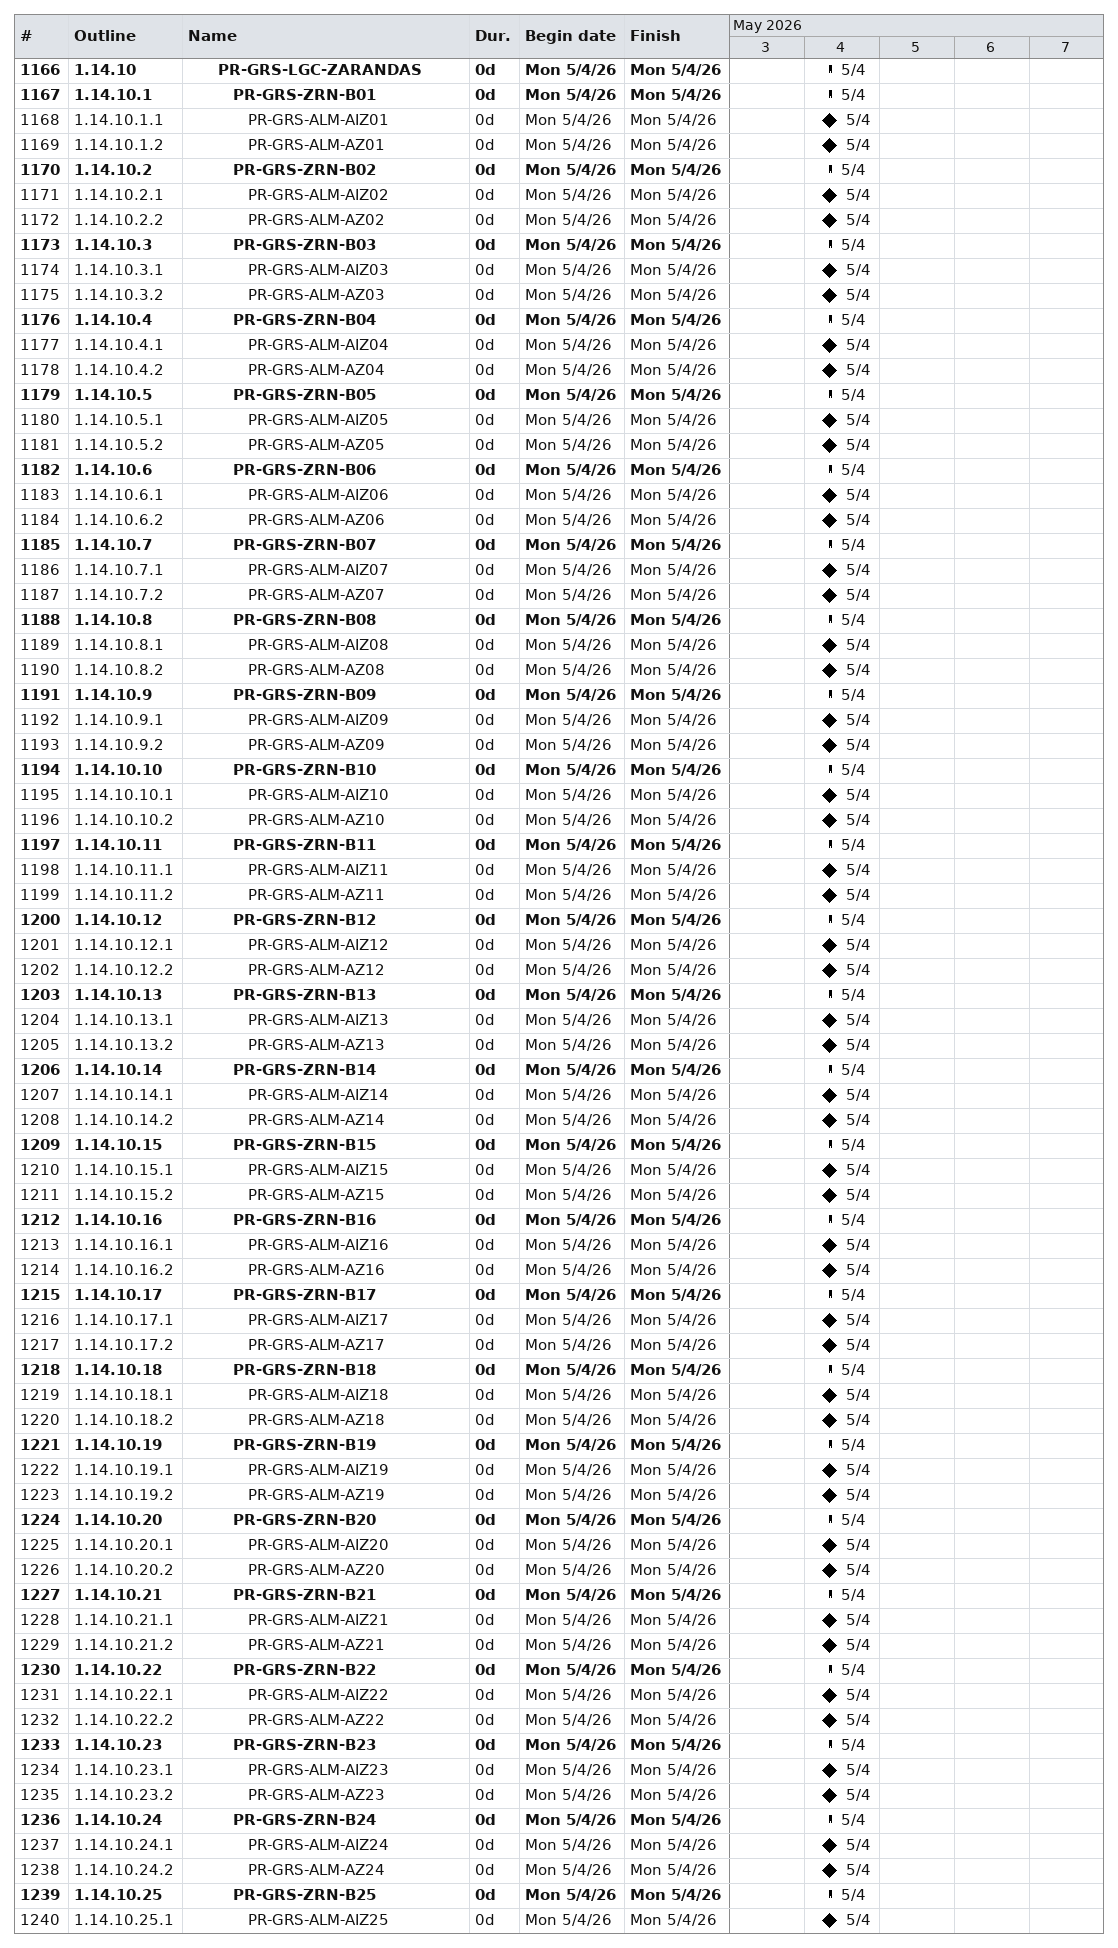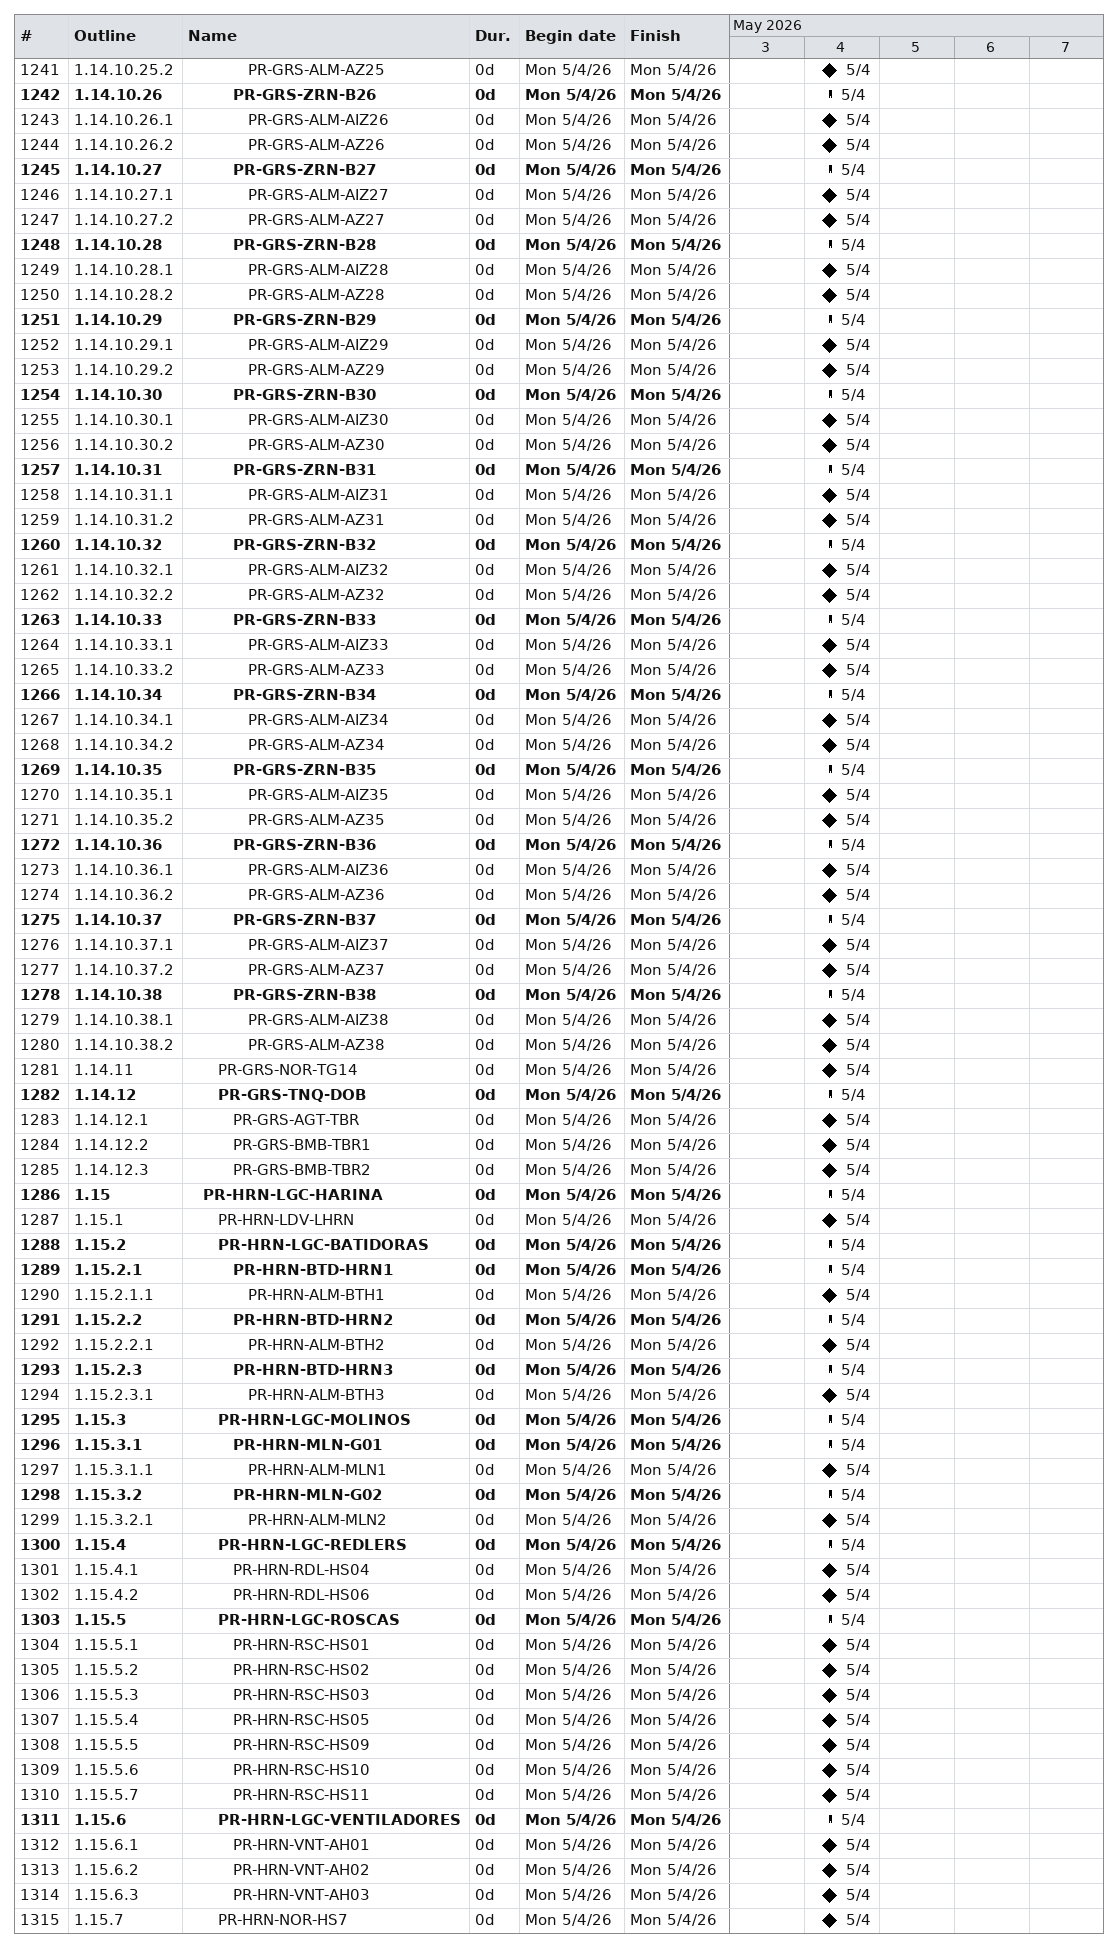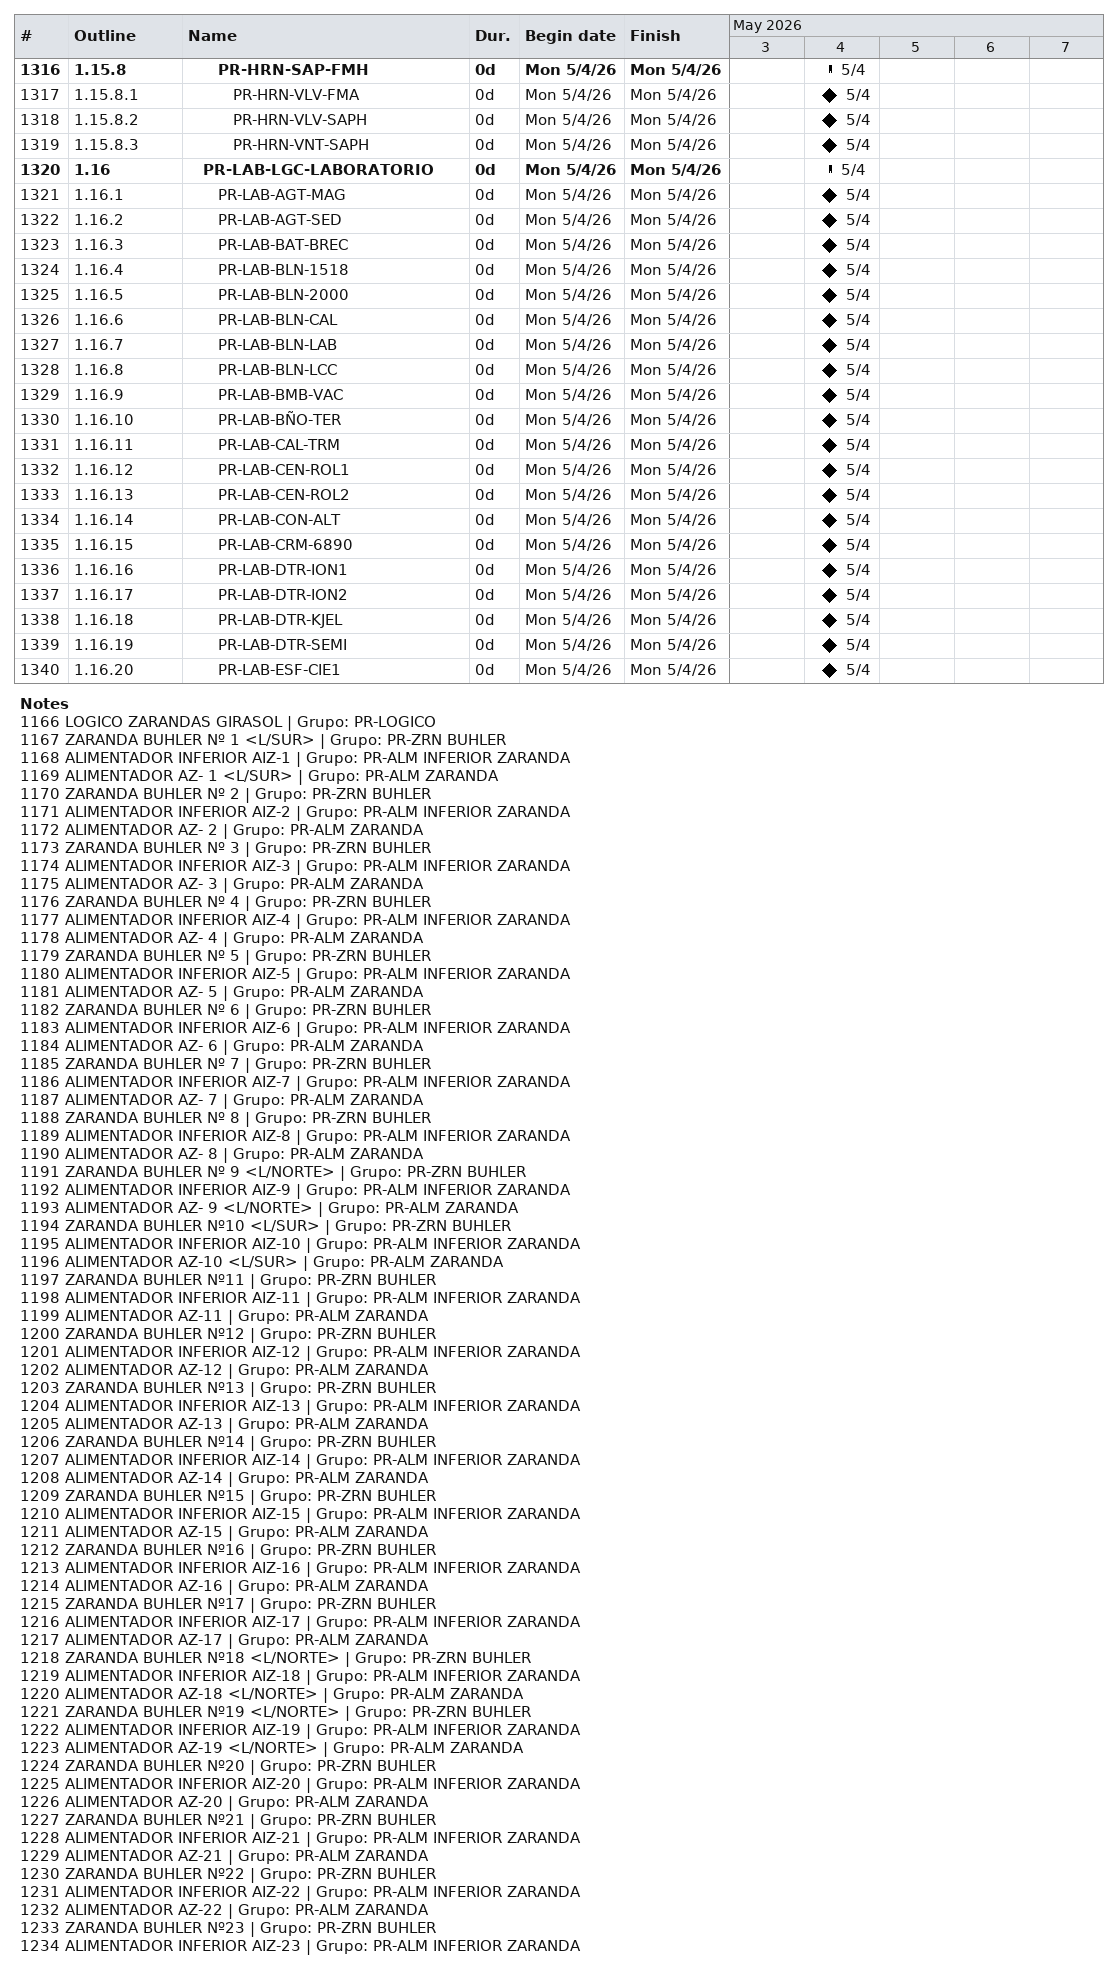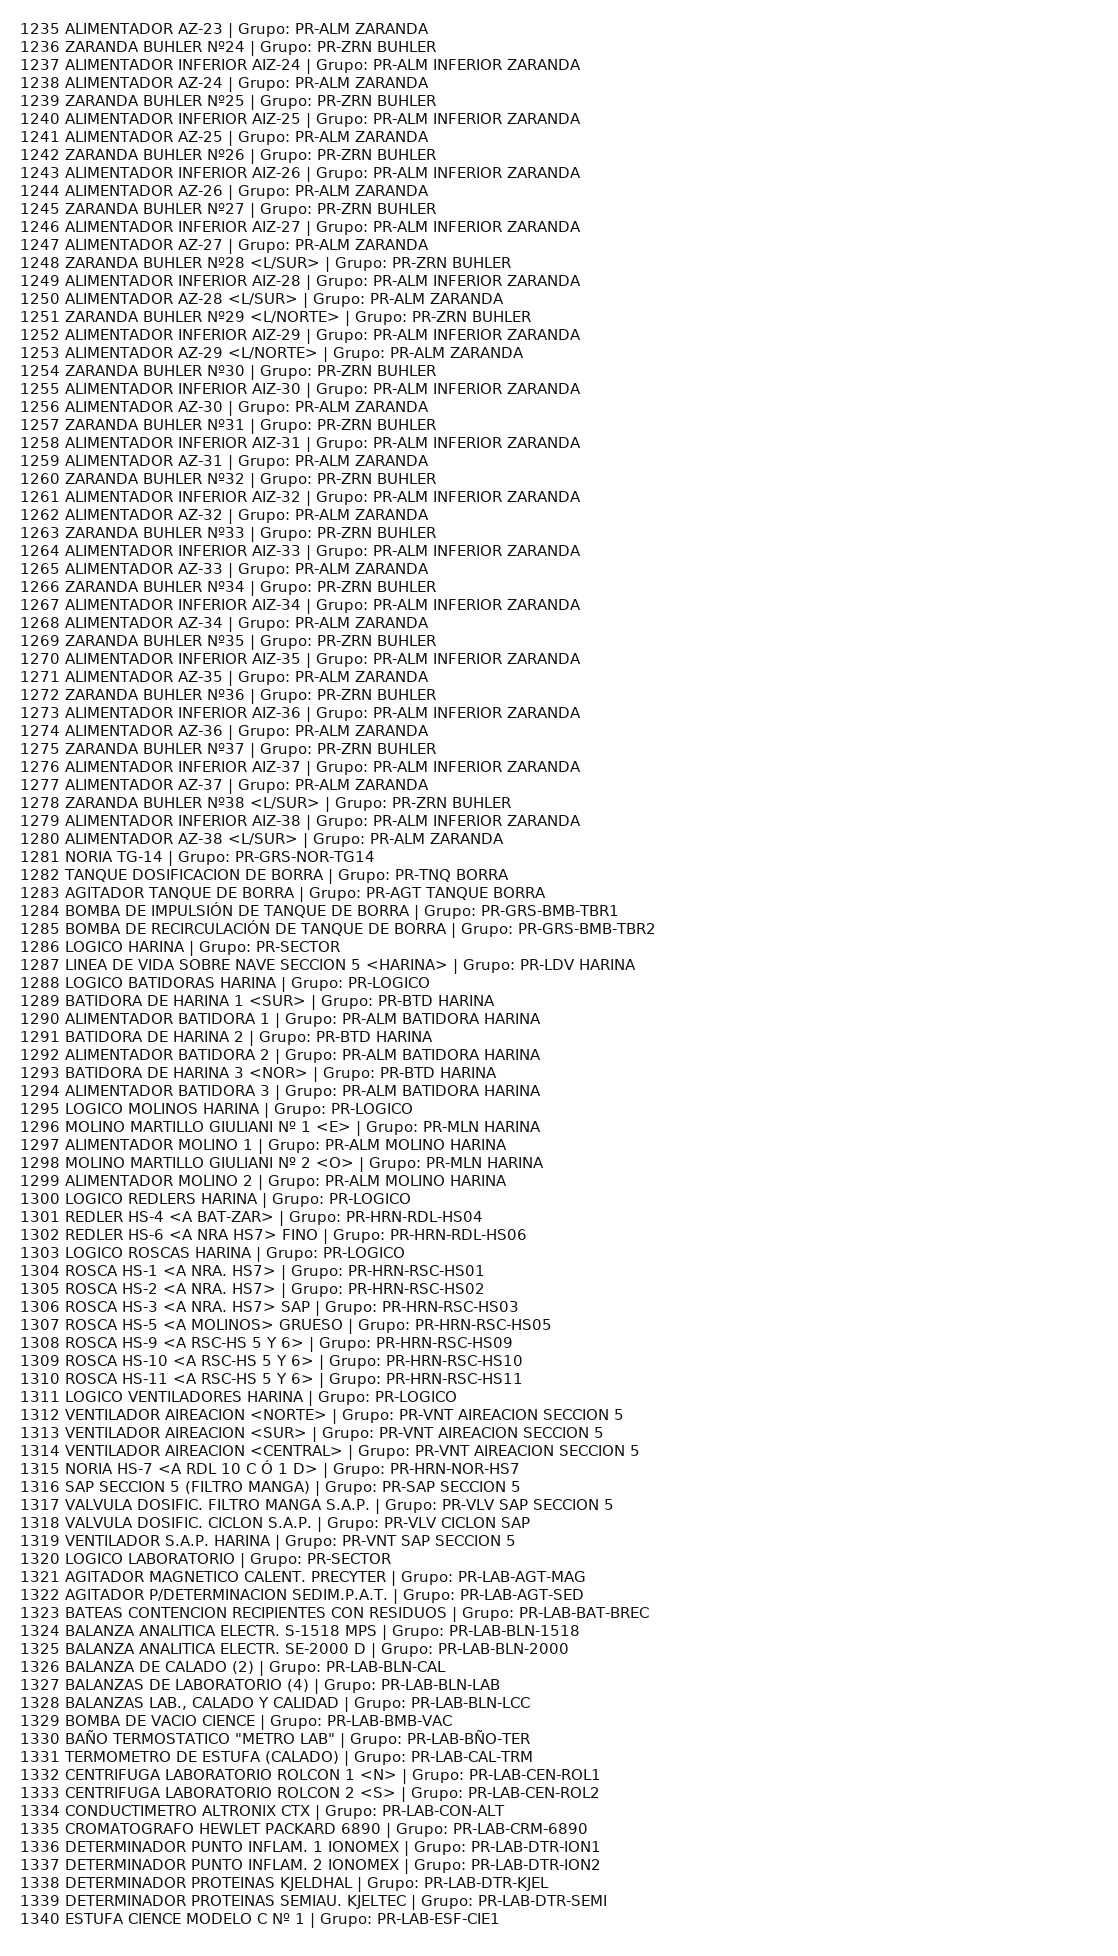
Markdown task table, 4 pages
| ID | WBS | Task | Duration | Start | Finish |
|---|---|---|---|---|---|
| 1166 | 1.14.10 | **PR-GRS-LGC-ZARANDAS** | 0d | 2026-05-04 | 2026-05-04 |
| 1167 | 1.14.10.1 | **PR-GRS-ZRN-B01** | 0d | 2026-05-04 | 2026-05-04 |
| 1168 | 1.14.10.1.1 | PR-GRS-ALM-AIZ01 | 0d | 2026-05-04 | 2026-05-04 |
| 1169 | 1.14.10.1.2 | PR-GRS-ALM-AZ01 | 0d | 2026-05-04 | 2026-05-04 |
| 1170 | 1.14.10.2 | **PR-GRS-ZRN-B02** | 0d | 2026-05-04 | 2026-05-04 |
| 1171 | 1.14.10.2.1 | PR-GRS-ALM-AIZ02 | 0d | 2026-05-04 | 2026-05-04 |
| 1172 | 1.14.10.2.2 | PR-GRS-ALM-AZ02 | 0d | 2026-05-04 | 2026-05-04 |
| 1173 | 1.14.10.3 | **PR-GRS-ZRN-B03** | 0d | 2026-05-04 | 2026-05-04 |
| 1174 | 1.14.10.3.1 | PR-GRS-ALM-AIZ03 | 0d | 2026-05-04 | 2026-05-04 |
| 1175 | 1.14.10.3.2 | PR-GRS-ALM-AZ03 | 0d | 2026-05-04 | 2026-05-04 |
| 1176 | 1.14.10.4 | **PR-GRS-ZRN-B04** | 0d | 2026-05-04 | 2026-05-04 |
| 1177 | 1.14.10.4.1 | PR-GRS-ALM-AIZ04 | 0d | 2026-05-04 | 2026-05-04 |
| 1178 | 1.14.10.4.2 | PR-GRS-ALM-AZ04 | 0d | 2026-05-04 | 2026-05-04 |
| 1179 | 1.14.10.5 | **PR-GRS-ZRN-B05** | 0d | 2026-05-04 | 2026-05-04 |
| 1180 | 1.14.10.5.1 | PR-GRS-ALM-AIZ05 | 0d | 2026-05-04 | 2026-05-04 |
| 1181 | 1.14.10.5.2 | PR-GRS-ALM-AZ05 | 0d | 2026-05-04 | 2026-05-04 |
| 1182 | 1.14.10.6 | **PR-GRS-ZRN-B06** | 0d | 2026-05-04 | 2026-05-04 |
| 1183 | 1.14.10.6.1 | PR-GRS-ALM-AIZ06 | 0d | 2026-05-04 | 2026-05-04 |
| 1184 | 1.14.10.6.2 | PR-GRS-ALM-AZ06 | 0d | 2026-05-04 | 2026-05-04 |
| 1185 | 1.14.10.7 | **PR-GRS-ZRN-B07** | 0d | 2026-05-04 | 2026-05-04 |
| 1186 | 1.14.10.7.1 | PR-GRS-ALM-AIZ07 | 0d | 2026-05-04 | 2026-05-04 |
| 1187 | 1.14.10.7.2 | PR-GRS-ALM-AZ07 | 0d | 2026-05-04 | 2026-05-04 |
| 1188 | 1.14.10.8 | **PR-GRS-ZRN-B08** | 0d | 2026-05-04 | 2026-05-04 |
| 1189 | 1.14.10.8.1 | PR-GRS-ALM-AIZ08 | 0d | 2026-05-04 | 2026-05-04 |
| 1190 | 1.14.10.8.2 | PR-GRS-ALM-AZ08 | 0d | 2026-05-04 | 2026-05-04 |
| 1191 | 1.14.10.9 | **PR-GRS-ZRN-B09** | 0d | 2026-05-04 | 2026-05-04 |
| 1192 | 1.14.10.9.1 | PR-GRS-ALM-AIZ09 | 0d | 2026-05-04 | 2026-05-04 |
| 1193 | 1.14.10.9.2 | PR-GRS-ALM-AZ09 | 0d | 2026-05-04 | 2026-05-04 |
| 1194 | 1.14.10.10 | **PR-GRS-ZRN-B10** | 0d | 2026-05-04 | 2026-05-04 |
| 1195 | 1.14.10.10.1 | PR-GRS-ALM-AIZ10 | 0d | 2026-05-04 | 2026-05-04 |
| 1196 | 1.14.10.10.2 | PR-GRS-ALM-AZ10 | 0d | 2026-05-04 | 2026-05-04 |
| 1197 | 1.14.10.11 | **PR-GRS-ZRN-B11** | 0d | 2026-05-04 | 2026-05-04 |
| 1198 | 1.14.10.11.1 | PR-GRS-ALM-AIZ11 | 0d | 2026-05-04 | 2026-05-04 |
| 1199 | 1.14.10.11.2 | PR-GRS-ALM-AZ11 | 0d | 2026-05-04 | 2026-05-04 |
| 1200 | 1.14.10.12 | **PR-GRS-ZRN-B12** | 0d | 2026-05-04 | 2026-05-04 |
| 1201 | 1.14.10.12.1 | PR-GRS-ALM-AIZ12 | 0d | 2026-05-04 | 2026-05-04 |
| 1202 | 1.14.10.12.2 | PR-GRS-ALM-AZ12 | 0d | 2026-05-04 | 2026-05-04 |
| 1203 | 1.14.10.13 | **PR-GRS-ZRN-B13** | 0d | 2026-05-04 | 2026-05-04 |
| 1204 | 1.14.10.13.1 | PR-GRS-ALM-AIZ13 | 0d | 2026-05-04 | 2026-05-04 |
| 1205 | 1.14.10.13.2 | PR-GRS-ALM-AZ13 | 0d | 2026-05-04 | 2026-05-04 |
| 1206 | 1.14.10.14 | **PR-GRS-ZRN-B14** | 0d | 2026-05-04 | 2026-05-04 |
| 1207 | 1.14.10.14.1 | PR-GRS-ALM-AIZ14 | 0d | 2026-05-04 | 2026-05-04 |
| 1208 | 1.14.10.14.2 | PR-GRS-ALM-AZ14 | 0d | 2026-05-04 | 2026-05-04 |
| 1209 | 1.14.10.15 | **PR-GRS-ZRN-B15** | 0d | 2026-05-04 | 2026-05-04 |
| 1210 | 1.14.10.15.1 | PR-GRS-ALM-AIZ15 | 0d | 2026-05-04 | 2026-05-04 |
| 1211 | 1.14.10.15.2 | PR-GRS-ALM-AZ15 | 0d | 2026-05-04 | 2026-05-04 |
| 1212 | 1.14.10.16 | **PR-GRS-ZRN-B16** | 0d | 2026-05-04 | 2026-05-04 |
| 1213 | 1.14.10.16.1 | PR-GRS-ALM-AIZ16 | 0d | 2026-05-04 | 2026-05-04 |
| 1214 | 1.14.10.16.2 | PR-GRS-ALM-AZ16 | 0d | 2026-05-04 | 2026-05-04 |
| 1215 | 1.14.10.17 | **PR-GRS-ZRN-B17** | 0d | 2026-05-04 | 2026-05-04 |
| 1216 | 1.14.10.17.1 | PR-GRS-ALM-AIZ17 | 0d | 2026-05-04 | 2026-05-04 |
| 1217 | 1.14.10.17.2 | PR-GRS-ALM-AZ17 | 0d | 2026-05-04 | 2026-05-04 |
| 1218 | 1.14.10.18 | **PR-GRS-ZRN-B18** | 0d | 2026-05-04 | 2026-05-04 |
| 1219 | 1.14.10.18.1 | PR-GRS-ALM-AIZ18 | 0d | 2026-05-04 | 2026-05-04 |
| 1220 | 1.14.10.18.2 | PR-GRS-ALM-AZ18 | 0d | 2026-05-04 | 2026-05-04 |
| 1221 | 1.14.10.19 | **PR-GRS-ZRN-B19** | 0d | 2026-05-04 | 2026-05-04 |
| 1222 | 1.14.10.19.1 | PR-GRS-ALM-AIZ19 | 0d | 2026-05-04 | 2026-05-04 |
| 1223 | 1.14.10.19.2 | PR-GRS-ALM-AZ19 | 0d | 2026-05-04 | 2026-05-04 |
| 1224 | 1.14.10.20 | **PR-GRS-ZRN-B20** | 0d | 2026-05-04 | 2026-05-04 |
| 1225 | 1.14.10.20.1 | PR-GRS-ALM-AIZ20 | 0d | 2026-05-04 | 2026-05-04 |
| 1226 | 1.14.10.20.2 | PR-GRS-ALM-AZ20 | 0d | 2026-05-04 | 2026-05-04 |
| 1227 | 1.14.10.21 | **PR-GRS-ZRN-B21** | 0d | 2026-05-04 | 2026-05-04 |
| 1228 | 1.14.10.21.1 | PR-GRS-ALM-AIZ21 | 0d | 2026-05-04 | 2026-05-04 |
| 1229 | 1.14.10.21.2 | PR-GRS-ALM-AZ21 | 0d | 2026-05-04 | 2026-05-04 |
| 1230 | 1.14.10.22 | **PR-GRS-ZRN-B22** | 0d | 2026-05-04 | 2026-05-04 |
| 1231 | 1.14.10.22.1 | PR-GRS-ALM-AIZ22 | 0d | 2026-05-04 | 2026-05-04 |
| 1232 | 1.14.10.22.2 | PR-GRS-ALM-AZ22 | 0d | 2026-05-04 | 2026-05-04 |
| 1233 | 1.14.10.23 | **PR-GRS-ZRN-B23** | 0d | 2026-05-04 | 2026-05-04 |
| 1234 | 1.14.10.23.1 | PR-GRS-ALM-AIZ23 | 0d | 2026-05-04 | 2026-05-04 |
| 1235 | 1.14.10.23.2 | PR-GRS-ALM-AZ23 | 0d | 2026-05-04 | 2026-05-04 |
| 1236 | 1.14.10.24 | **PR-GRS-ZRN-B24** | 0d | 2026-05-04 | 2026-05-04 |
| 1237 | 1.14.10.24.1 | PR-GRS-ALM-AIZ24 | 0d | 2026-05-04 | 2026-05-04 |
| 1238 | 1.14.10.24.2 | PR-GRS-ALM-AZ24 | 0d | 2026-05-04 | 2026-05-04 |
| 1239 | 1.14.10.25 | **PR-GRS-ZRN-B25** | 0d | 2026-05-04 | 2026-05-04 |
| 1240 | 1.14.10.25.1 | PR-GRS-ALM-AIZ25 | 0d | 2026-05-04 | 2026-05-04 |
| 1241 | 1.14.10.25.2 | PR-GRS-ALM-AZ25 | 0d | 2026-05-04 | 2026-05-04 |
| 1242 | 1.14.10.26 | **PR-GRS-ZRN-B26** | 0d | 2026-05-04 | 2026-05-04 |
| 1243 | 1.14.10.26.1 | PR-GRS-ALM-AIZ26 | 0d | 2026-05-04 | 2026-05-04 |
| 1244 | 1.14.10.26.2 | PR-GRS-ALM-AZ26 | 0d | 2026-05-04 | 2026-05-04 |
| 1245 | 1.14.10.27 | **PR-GRS-ZRN-B27** | 0d | 2026-05-04 | 2026-05-04 |
| 1246 | 1.14.10.27.1 | PR-GRS-ALM-AIZ27 | 0d | 2026-05-04 | 2026-05-04 |
| 1247 | 1.14.10.27.2 | PR-GRS-ALM-AZ27 | 0d | 2026-05-04 | 2026-05-04 |
| 1248 | 1.14.10.28 | **PR-GRS-ZRN-B28** | 0d | 2026-05-04 | 2026-05-04 |
| 1249 | 1.14.10.28.1 | PR-GRS-ALM-AIZ28 | 0d | 2026-05-04 | 2026-05-04 |
| 1250 | 1.14.10.28.2 | PR-GRS-ALM-AZ28 | 0d | 2026-05-04 | 2026-05-04 |
| 1251 | 1.14.10.29 | **PR-GRS-ZRN-B29** | 0d | 2026-05-04 | 2026-05-04 |
| 1252 | 1.14.10.29.1 | PR-GRS-ALM-AIZ29 | 0d | 2026-05-04 | 2026-05-04 |
| 1253 | 1.14.10.29.2 | PR-GRS-ALM-AZ29 | 0d | 2026-05-04 | 2026-05-04 |
| 1254 | 1.14.10.30 | **PR-GRS-ZRN-B30** | 0d | 2026-05-04 | 2026-05-04 |
| 1255 | 1.14.10.30.1 | PR-GRS-ALM-AIZ30 | 0d | 2026-05-04 | 2026-05-04 |
| 1256 | 1.14.10.30.2 | PR-GRS-ALM-AZ30 | 0d | 2026-05-04 | 2026-05-04 |
| 1257 | 1.14.10.31 | **PR-GRS-ZRN-B31** | 0d | 2026-05-04 | 2026-05-04 |
| 1258 | 1.14.10.31.1 | PR-GRS-ALM-AIZ31 | 0d | 2026-05-04 | 2026-05-04 |
| 1259 | 1.14.10.31.2 | PR-GRS-ALM-AZ31 | 0d | 2026-05-04 | 2026-05-04 |
| 1260 | 1.14.10.32 | **PR-GRS-ZRN-B32** | 0d | 2026-05-04 | 2026-05-04 |
| 1261 | 1.14.10.32.1 | PR-GRS-ALM-AIZ32 | 0d | 2026-05-04 | 2026-05-04 |
| 1262 | 1.14.10.32.2 | PR-GRS-ALM-AZ32 | 0d | 2026-05-04 | 2026-05-04 |
| 1263 | 1.14.10.33 | **PR-GRS-ZRN-B33** | 0d | 2026-05-04 | 2026-05-04 |
| 1264 | 1.14.10.33.1 | PR-GRS-ALM-AIZ33 | 0d | 2026-05-04 | 2026-05-04 |
| 1265 | 1.14.10.33.2 | PR-GRS-ALM-AZ33 | 0d | 2026-05-04 | 2026-05-04 |
| 1266 | 1.14.10.34 | **PR-GRS-ZRN-B34** | 0d | 2026-05-04 | 2026-05-04 |
| 1267 | 1.14.10.34.1 | PR-GRS-ALM-AIZ34 | 0d | 2026-05-04 | 2026-05-04 |
| 1268 | 1.14.10.34.2 | PR-GRS-ALM-AZ34 | 0d | 2026-05-04 | 2026-05-04 |
| 1269 | 1.14.10.35 | **PR-GRS-ZRN-B35** | 0d | 2026-05-04 | 2026-05-04 |
| 1270 | 1.14.10.35.1 | PR-GRS-ALM-AIZ35 | 0d | 2026-05-04 | 2026-05-04 |
| 1271 | 1.14.10.35.2 | PR-GRS-ALM-AZ35 | 0d | 2026-05-04 | 2026-05-04 |
| 1272 | 1.14.10.36 | **PR-GRS-ZRN-B36** | 0d | 2026-05-04 | 2026-05-04 |
| 1273 | 1.14.10.36.1 | PR-GRS-ALM-AIZ36 | 0d | 2026-05-04 | 2026-05-04 |
| 1274 | 1.14.10.36.2 | PR-GRS-ALM-AZ36 | 0d | 2026-05-04 | 2026-05-04 |
| 1275 | 1.14.10.37 | **PR-GRS-ZRN-B37** | 0d | 2026-05-04 | 2026-05-04 |
| 1276 | 1.14.10.37.1 | PR-GRS-ALM-AIZ37 | 0d | 2026-05-04 | 2026-05-04 |
| 1277 | 1.14.10.37.2 | PR-GRS-ALM-AZ37 | 0d | 2026-05-04 | 2026-05-04 |
| 1278 | 1.14.10.38 | **PR-GRS-ZRN-B38** | 0d | 2026-05-04 | 2026-05-04 |
| 1279 | 1.14.10.38.1 | PR-GRS-ALM-AIZ38 | 0d | 2026-05-04 | 2026-05-04 |
| 1280 | 1.14.10.38.2 | PR-GRS-ALM-AZ38 | 0d | 2026-05-04 | 2026-05-04 |
| 1281 | 1.14.11 | PR-GRS-NOR-TG14 | 0d | 2026-05-04 | 2026-05-04 |
| 1282 | 1.14.12 | **PR-GRS-TNQ-DOB** | 0d | 2026-05-04 | 2026-05-04 |
| 1283 | 1.14.12.1 | PR-GRS-AGT-TBR | 0d | 2026-05-04 | 2026-05-04 |
| 1284 | 1.14.12.2 | PR-GRS-BMB-TBR1 | 0d | 2026-05-04 | 2026-05-04 |
| 1285 | 1.14.12.3 | PR-GRS-BMB-TBR2 | 0d | 2026-05-04 | 2026-05-04 |
| 1286 | 1.15 | **PR-HRN-LGC-HARINA** | 0d | 2026-05-04 | 2026-05-04 |
| 1287 | 1.15.1 | PR-HRN-LDV-LHRN | 0d | 2026-05-04 | 2026-05-04 |
| 1288 | 1.15.2 | **PR-HRN-LGC-BATIDORAS** | 0d | 2026-05-04 | 2026-05-04 |
| 1289 | 1.15.2.1 | **PR-HRN-BTD-HRN1** | 0d | 2026-05-04 | 2026-05-04 |
| 1290 | 1.15.2.1.1 | PR-HRN-ALM-BTH1 | 0d | 2026-05-04 | 2026-05-04 |
| 1291 | 1.15.2.2 | **PR-HRN-BTD-HRN2** | 0d | 2026-05-04 | 2026-05-04 |
| 1292 | 1.15.2.2.1 | PR-HRN-ALM-BTH2 | 0d | 2026-05-04 | 2026-05-04 |
| 1293 | 1.15.2.3 | **PR-HRN-BTD-HRN3** | 0d | 2026-05-04 | 2026-05-04 |
| 1294 | 1.15.2.3.1 | PR-HRN-ALM-BTH3 | 0d | 2026-05-04 | 2026-05-04 |
| 1295 | 1.15.3 | **PR-HRN-LGC-MOLINOS** | 0d | 2026-05-04 | 2026-05-04 |
| 1296 | 1.15.3.1 | **PR-HRN-MLN-G01** | 0d | 2026-05-04 | 2026-05-04 |
| 1297 | 1.15.3.1.1 | PR-HRN-ALM-MLN1 | 0d | 2026-05-04 | 2026-05-04 |
| 1298 | 1.15.3.2 | **PR-HRN-MLN-G02** | 0d | 2026-05-04 | 2026-05-04 |
| 1299 | 1.15.3.2.1 | PR-HRN-ALM-MLN2 | 0d | 2026-05-04 | 2026-05-04 |
| 1300 | 1.15.4 | **PR-HRN-LGC-REDLERS** | 0d | 2026-05-04 | 2026-05-04 |
| 1301 | 1.15.4.1 | PR-HRN-RDL-HS04 | 0d | 2026-05-04 | 2026-05-04 |
| 1302 | 1.15.4.2 | PR-HRN-RDL-HS06 | 0d | 2026-05-04 | 2026-05-04 |
| 1303 | 1.15.5 | **PR-HRN-LGC-ROSCAS** | 0d | 2026-05-04 | 2026-05-04 |
| 1304 | 1.15.5.1 | PR-HRN-RSC-HS01 | 0d | 2026-05-04 | 2026-05-04 |
| 1305 | 1.15.5.2 | PR-HRN-RSC-HS02 | 0d | 2026-05-04 | 2026-05-04 |
| 1306 | 1.15.5.3 | PR-HRN-RSC-HS03 | 0d | 2026-05-04 | 2026-05-04 |
| 1307 | 1.15.5.4 | PR-HRN-RSC-HS05 | 0d | 2026-05-04 | 2026-05-04 |
| 1308 | 1.15.5.5 | PR-HRN-RSC-HS09 | 0d | 2026-05-04 | 2026-05-04 |
| 1309 | 1.15.5.6 | PR-HRN-RSC-HS10 | 0d | 2026-05-04 | 2026-05-04 |
| 1310 | 1.15.5.7 | PR-HRN-RSC-HS11 | 0d | 2026-05-04 | 2026-05-04 |
| 1311 | 1.15.6 | **PR-HRN-LGC-VENTILADORES** | 0d | 2026-05-04 | 2026-05-04 |
| 1312 | 1.15.6.1 | PR-HRN-VNT-AH01 | 0d | 2026-05-04 | 2026-05-04 |
| 1313 | 1.15.6.2 | PR-HRN-VNT-AH02 | 0d | 2026-05-04 | 2026-05-04 |
| 1314 | 1.15.6.3 | PR-HRN-VNT-AH03 | 0d | 2026-05-04 | 2026-05-04 |
| 1315 | 1.15.7 | PR-HRN-NOR-HS7 | 0d | 2026-05-04 | 2026-05-04 |
| 1316 | 1.15.8 | **PR-HRN-SAP-FMH** | 0d | 2026-05-04 | 2026-05-04 |
| 1317 | 1.15.8.1 | PR-HRN-VLV-FMA | 0d | 2026-05-04 | 2026-05-04 |
| 1318 | 1.15.8.2 | PR-HRN-VLV-SAPH | 0d | 2026-05-04 | 2026-05-04 |
| 1319 | 1.15.8.3 | PR-HRN-VNT-SAPH | 0d | 2026-05-04 | 2026-05-04 |
| 1320 | 1.16 | **PR-LAB-LGC-LABORATORIO** | 0d | 2026-05-04 | 2026-05-04 |
| 1321 | 1.16.1 | PR-LAB-AGT-MAG | 0d | 2026-05-04 | 2026-05-04 |
| 1322 | 1.16.2 | PR-LAB-AGT-SED | 0d | 2026-05-04 | 2026-05-04 |
| 1323 | 1.16.3 | PR-LAB-BAT-BREC | 0d | 2026-05-04 | 2026-05-04 |
| 1324 | 1.16.4 | PR-LAB-BLN-1518 | 0d | 2026-05-04 | 2026-05-04 |
| 1325 | 1.16.5 | PR-LAB-BLN-2000 | 0d | 2026-05-04 | 2026-05-04 |
| 1326 | 1.16.6 | PR-LAB-BLN-CAL | 0d | 2026-05-04 | 2026-05-04 |
| 1327 | 1.16.7 | PR-LAB-BLN-LAB | 0d | 2026-05-04 | 2026-05-04 |
| 1328 | 1.16.8 | PR-LAB-BLN-LCC | 0d | 2026-05-04 | 2026-05-04 |
| 1329 | 1.16.9 | PR-LAB-BMB-VAC | 0d | 2026-05-04 | 2026-05-04 |
| 1330 | 1.16.10 | PR-LAB-BÑO-TER | 0d | 2026-05-04 | 2026-05-04 |
| 1331 | 1.16.11 | PR-LAB-CAL-TRM | 0d | 2026-05-04 | 2026-05-04 |
| 1332 | 1.16.12 | PR-LAB-CEN-ROL1 | 0d | 2026-05-04 | 2026-05-04 |
| 1333 | 1.16.13 | PR-LAB-CEN-ROL2 | 0d | 2026-05-04 | 2026-05-04 |
| 1334 | 1.16.14 | PR-LAB-CON-ALT | 0d | 2026-05-04 | 2026-05-04 |
| 1335 | 1.16.15 | PR-LAB-CRM-6890 | 0d | 2026-05-04 | 2026-05-04 |
| 1336 | 1.16.16 | PR-LAB-DTR-ION1 | 0d | 2026-05-04 | 2026-05-04 |
| 1337 | 1.16.17 | PR-LAB-DTR-ION2 | 0d | 2026-05-04 | 2026-05-04 |
| 1338 | 1.16.18 | PR-LAB-DTR-KJEL | 0d | 2026-05-04 | 2026-05-04 |
| 1339 | 1.16.19 | PR-LAB-DTR-SEMI | 0d | 2026-05-04 | 2026-05-04 |
| 1340 | 1.16.20 | PR-LAB-ESF-CIE1 | 0d | 2026-05-04 | 2026-05-04 |

Notes
- 1166: LOGICO ZARANDAS GIRASOL | Grupo: PR-LOGICO
- 1167: ZARANDA BUHLER Nº 1 <L/SUR> | Grupo: PR-ZRN BUHLER
- 1168: ALIMENTADOR INFERIOR AIZ-1 | Grupo: PR-ALM INFERIOR ZARANDA
- 1169: ALIMENTADOR AZ- 1 <L/SUR> | Grupo: PR-ALM ZARANDA
- 1170: ZARANDA BUHLER Nº 2 | Grupo: PR-ZRN BUHLER
- 1171: ALIMENTADOR INFERIOR AIZ-2 | Grupo: PR-ALM INFERIOR ZARANDA
- 1172: ALIMENTADOR AZ- 2 | Grupo: PR-ALM ZARANDA
- 1173: ZARANDA BUHLER Nº 3 | Grupo: PR-ZRN BUHLER
- 1174: ALIMENTADOR INFERIOR AIZ-3 | Grupo: PR-ALM INFERIOR ZARANDA
- 1175: ALIMENTADOR AZ- 3 | Grupo: PR-ALM ZARANDA
- 1176: ZARANDA BUHLER Nº 4 | Grupo: PR-ZRN BUHLER
- 1177: ALIMENTADOR INFERIOR AIZ-4 | Grupo: PR-ALM INFERIOR ZARANDA
- 1178: ALIMENTADOR AZ- 4 | Grupo: PR-ALM ZARANDA
- 1179: ZARANDA BUHLER Nº 5 | Grupo: PR-ZRN BUHLER
- 1180: ALIMENTADOR INFERIOR AIZ-5 | Grupo: PR-ALM INFERIOR ZARANDA
- 1181: ALIMENTADOR AZ- 5 | Grupo: PR-ALM ZARANDA
- 1182: ZARANDA BUHLER Nº 6 | Grupo: PR-ZRN BUHLER
- 1183: ALIMENTADOR INFERIOR AIZ-6 | Grupo: PR-ALM INFERIOR ZARANDA
- 1184: ALIMENTADOR AZ- 6 | Grupo: PR-ALM ZARANDA
- 1185: ZARANDA BUHLER Nº 7 | Grupo: PR-ZRN BUHLER
- 1186: ALIMENTADOR INFERIOR AIZ-7 | Grupo: PR-ALM INFERIOR ZARANDA
- 1187: ALIMENTADOR AZ- 7 | Grupo: PR-ALM ZARANDA
- 1188: ZARANDA BUHLER Nº 8 | Grupo: PR-ZRN BUHLER
- 1189: ALIMENTADOR INFERIOR AIZ-8 | Grupo: PR-ALM INFERIOR ZARANDA
- 1190: ALIMENTADOR AZ- 8 | Grupo: PR-ALM ZARANDA
- 1191: ZARANDA BUHLER Nº 9 <L/NORTE> | Grupo: PR-ZRN BUHLER
- 1192: ALIMENTADOR INFERIOR AIZ-9 | Grupo: PR-ALM INFERIOR ZARANDA
- 1193: ALIMENTADOR AZ- 9 <L/NORTE> | Grupo: PR-ALM ZARANDA
- 1194: ZARANDA BUHLER Nº10 <L/SUR> | Grupo: PR-ZRN BUHLER
- 1195: ALIMENTADOR INFERIOR AIZ-10 | Grupo: PR-ALM INFERIOR ZARANDA
- 1196: ALIMENTADOR AZ-10 <L/SUR> | Grupo: PR-ALM ZARANDA
- 1197: ZARANDA BUHLER Nº11 | Grupo: PR-ZRN BUHLER
- 1198: ALIMENTADOR INFERIOR AIZ-11 | Grupo: PR-ALM INFERIOR ZARANDA
- 1199: ALIMENTADOR AZ-11 | Grupo: PR-ALM ZARANDA
- 1200: ZARANDA BUHLER Nº12 | Grupo: PR-ZRN BUHLER
- 1201: ALIMENTADOR INFERIOR AIZ-12 | Grupo: PR-ALM INFERIOR ZARANDA
- 1202: ALIMENTADOR AZ-12 | Grupo: PR-ALM ZARANDA
- 1203: ZARANDA BUHLER Nº13 | Grupo: PR-ZRN BUHLER
- 1204: ALIMENTADOR INFERIOR AIZ-13 | Grupo: PR-ALM INFERIOR ZARANDA
- 1205: ALIMENTADOR AZ-13 | Grupo: PR-ALM ZARANDA
- 1206: ZARANDA BUHLER Nº14 | Grupo: PR-ZRN BUHLER
- 1207: ALIMENTADOR INFERIOR AIZ-14 | Grupo: PR-ALM INFERIOR ZARANDA
- 1208: ALIMENTADOR AZ-14 | Grupo: PR-ALM ZARANDA
- 1209: ZARANDA BUHLER Nº15 | Grupo: PR-ZRN BUHLER
- 1210: ALIMENTADOR INFERIOR AIZ-15 | Grupo: PR-ALM INFERIOR ZARANDA
- 1211: ALIMENTADOR AZ-15 | Grupo: PR-ALM ZARANDA
- 1212: ZARANDA BUHLER Nº16 | Grupo: PR-ZRN BUHLER
- 1213: ALIMENTADOR INFERIOR AIZ-16 | Grupo: PR-ALM INFERIOR ZARANDA
- 1214: ALIMENTADOR AZ-16 | Grupo: PR-ALM ZARANDA
- 1215: ZARANDA BUHLER Nº17 | Grupo: PR-ZRN BUHLER
- 1216: ALIMENTADOR INFERIOR AIZ-17 | Grupo: PR-ALM INFERIOR ZARANDA
- 1217: ALIMENTADOR AZ-17 | Grupo: PR-ALM ZARANDA
- 1218: ZARANDA BUHLER Nº18 <L/NORTE> | Grupo: PR-ZRN BUHLER
- 1219: ALIMENTADOR INFERIOR AIZ-18 | Grupo: PR-ALM INFERIOR ZARANDA
- 1220: ALIMENTADOR AZ-18 <L/NORTE> | Grupo: PR-ALM ZARANDA
- 1221: ZARANDA BUHLER Nº19 <L/NORTE> | Grupo: PR-ZRN BUHLER
- 1222: ALIMENTADOR INFERIOR AIZ-19 | Grupo: PR-ALM INFERIOR ZARANDA
- 1223: ALIMENTADOR AZ-19 <L/NORTE> | Grupo: PR-ALM ZARANDA
- 1224: ZARANDA BUHLER Nº20 | Grupo: PR-ZRN BUHLER
- 1225: ALIMENTADOR INFERIOR AIZ-20 | Grupo: PR-ALM INFERIOR ZARANDA
- 1226: ALIMENTADOR AZ-20 | Grupo: PR-ALM ZARANDA
- 1227: ZARANDA BUHLER Nº21 | Grupo: PR-ZRN BUHLER
- 1228: ALIMENTADOR INFERIOR AIZ-21 | Grupo: PR-ALM INFERIOR ZARANDA
- 1229: ALIMENTADOR AZ-21 | Grupo: PR-ALM ZARANDA
- 1230: ZARANDA BUHLER Nº22 | Grupo: PR-ZRN BUHLER
- 1231: ALIMENTADOR INFERIOR AIZ-22 | Grupo: PR-ALM INFERIOR ZARANDA
- 1232: ALIMENTADOR AZ-22 | Grupo: PR-ALM ZARANDA
- 1233: ZARANDA BUHLER Nº23 | Grupo: PR-ZRN BUHLER
- 1234: ALIMENTADOR INFERIOR AIZ-23 | Grupo: PR-ALM INFERIOR ZARANDA
- 1235: ALIMENTADOR AZ-23 | Grupo: PR-ALM ZARANDA
- 1236: ZARANDA BUHLER Nº24 | Grupo: PR-ZRN BUHLER
- 1237: ALIMENTADOR INFERIOR AIZ-24 | Grupo: PR-ALM INFERIOR ZARANDA
- 1238: ALIMENTADOR AZ-24 | Grupo: PR-ALM ZARANDA
- 1239: ZARANDA BUHLER Nº25 | Grupo: PR-ZRN BUHLER
- 1240: ALIMENTADOR INFERIOR AIZ-25 | Grupo: PR-ALM INFERIOR ZARANDA
- 1241: ALIMENTADOR AZ-25 | Grupo: PR-ALM ZARANDA
- 1242: ZARANDA BUHLER Nº26 | Grupo: PR-ZRN BUHLER
- 1243: ALIMENTADOR INFERIOR AIZ-26 | Grupo: PR-ALM INFERIOR ZARANDA
- 1244: ALIMENTADOR AZ-26 | Grupo: PR-ALM ZARANDA
- 1245: ZARANDA BUHLER Nº27 | Grupo: PR-ZRN BUHLER
- 1246: ALIMENTADOR INFERIOR AIZ-27 | Grupo: PR-ALM INFERIOR ZARANDA
- 1247: ALIMENTADOR AZ-27 | Grupo: PR-ALM ZARANDA
- 1248: ZARANDA BUHLER Nº28 <L/SUR> | Grupo: PR-ZRN BUHLER
- 1249: ALIMENTADOR INFERIOR AIZ-28 | Grupo: PR-ALM INFERIOR ZARANDA
- 1250: ALIMENTADOR AZ-28 <L/SUR> | Grupo: PR-ALM ZARANDA
- 1251: ZARANDA BUHLER Nº29 <L/NORTE> | Grupo: PR-ZRN BUHLER
- 1252: ALIMENTADOR INFERIOR AIZ-29 | Grupo: PR-ALM INFERIOR ZARANDA
- 1253: ALIMENTADOR AZ-29 <L/NORTE> | Grupo: PR-ALM ZARANDA
- 1254: ZARANDA BUHLER Nº30 | Grupo: PR-ZRN BUHLER
- 1255: ALIMENTADOR INFERIOR AIZ-30 | Grupo: PR-ALM INFERIOR ZARANDA
- 1256: ALIMENTADOR AZ-30 | Grupo: PR-ALM ZARANDA
- 1257: ZARANDA BUHLER Nº31 | Grupo: PR-ZRN BUHLER
- 1258: ALIMENTADOR INFERIOR AIZ-31 | Grupo: PR-ALM INFERIOR ZARANDA
- 1259: ALIMENTADOR AZ-31 | Grupo: PR-ALM ZARANDA
- 1260: ZARANDA BUHLER Nº32 | Grupo: PR-ZRN BUHLER
- 1261: ALIMENTADOR INFERIOR AIZ-32 | Grupo: PR-ALM INFERIOR ZARANDA
- 1262: ALIMENTADOR AZ-32 | Grupo: PR-ALM ZARANDA
- 1263: ZARANDA BUHLER Nº33 | Grupo: PR-ZRN BUHLER
- 1264: ALIMENTADOR INFERIOR AIZ-33 | Grupo: PR-ALM INFERIOR ZARANDA
- 1265: ALIMENTADOR AZ-33 | Grupo: PR-ALM ZARANDA
- 1266: ZARANDA BUHLER Nº34 | Grupo: PR-ZRN BUHLER
- 1267: ALIMENTADOR INFERIOR AIZ-34 | Grupo: PR-ALM INFERIOR ZARANDA
- 1268: ALIMENTADOR AZ-34 | Grupo: PR-ALM ZARANDA
- 1269: ZARANDA BUHLER Nº35 | Grupo: PR-ZRN BUHLER
- 1270: ALIMENTADOR INFERIOR AIZ-35 | Grupo: PR-ALM INFERIOR ZARANDA
- 1271: ALIMENTADOR AZ-35 | Grupo: PR-ALM ZARANDA
- 1272: ZARANDA BUHLER Nº36 | Grupo: PR-ZRN BUHLER
- 1273: ALIMENTADOR INFERIOR AIZ-36 | Grupo: PR-ALM INFERIOR ZARANDA
- 1274: ALIMENTADOR AZ-36 | Grupo: PR-ALM ZARANDA
- 1275: ZARANDA BUHLER Nº37 | Grupo: PR-ZRN BUHLER
- 1276: ALIMENTADOR INFERIOR AIZ-37 | Grupo: PR-ALM INFERIOR ZARANDA
- 1277: ALIMENTADOR AZ-37 | Grupo: PR-ALM ZARANDA
- 1278: ZARANDA BUHLER Nº38 <L/SUR> | Grupo: PR-ZRN BUHLER
- 1279: ALIMENTADOR INFERIOR AIZ-38 | Grupo: PR-ALM INFERIOR ZARANDA
- 1280: ALIMENTADOR AZ-38 <L/SUR> | Grupo: PR-ALM ZARANDA
- 1281: NORIA TG-14 | Grupo: PR-GRS-NOR-TG14
- 1282: TANQUE DOSIFICACION DE BORRA | Grupo: PR-TNQ BORRA
- 1283: AGITADOR TANQUE DE BORRA | Grupo: PR-AGT TANQUE BORRA
- 1284: BOMBA DE IMPULSIÓN DE TANQUE DE BORRA | Grupo: PR-GRS-BMB-TBR1
- 1285: BOMBA DE RECIRCULACIÓN DE TANQUE DE BORRA | Grupo: PR-GRS-BMB-TBR2
- 1286: LOGICO HARINA | Grupo: PR-SECTOR
- 1287: LINEA DE VIDA SOBRE NAVE SECCION 5 <HARINA> | Grupo: PR-LDV HARINA
- 1288: LOGICO BATIDORAS HARINA | Grupo: PR-LOGICO
- 1289: BATIDORA DE HARINA 1 <SUR> | Grupo: PR-BTD HARINA
- 1290: ALIMENTADOR BATIDORA 1 | Grupo: PR-ALM BATIDORA HARINA
- 1291: BATIDORA DE HARINA 2 | Grupo: PR-BTD HARINA
- 1292: ALIMENTADOR BATIDORA 2 | Grupo: PR-ALM BATIDORA HARINA
- 1293: BATIDORA DE HARINA 3 <NOR> | Grupo: PR-BTD HARINA
- 1294: ALIMENTADOR BATIDORA 3 | Grupo: PR-ALM BATIDORA HARINA
- 1295: LOGICO MOLINOS HARINA | Grupo: PR-LOGICO
- 1296: MOLINO MARTILLO GIULIANI Nº 1 <E> | Grupo: PR-MLN HARINA
- 1297: ALIMENTADOR MOLINO 1 | Grupo: PR-ALM MOLINO HARINA
- 1298: MOLINO MARTILLO GIULIANI Nº 2 <O> | Grupo: PR-MLN HARINA
- 1299: ALIMENTADOR MOLINO 2 | Grupo: PR-ALM MOLINO HARINA
- 1300: LOGICO REDLERS HARINA | Grupo: PR-LOGICO
- 1301: REDLER HS-4 <A BAT-ZAR> | Grupo: PR-HRN-RDL-HS04
- 1302: REDLER HS-6 <A NRA HS7> FINO | Grupo: PR-HRN-RDL-HS06
- 1303: LOGICO ROSCAS HARINA | Grupo: PR-LOGICO
- 1304: ROSCA HS-1 <A NRA. HS7> | Grupo: PR-HRN-RSC-HS01
- 1305: ROSCA HS-2 <A NRA. HS7> | Grupo: PR-HRN-RSC-HS02
- 1306: ROSCA HS-3 <A NRA. HS7> SAP | Grupo: PR-HRN-RSC-HS03
- 1307: ROSCA HS-5 <A MOLINOS> GRUESO | Grupo: PR-HRN-RSC-HS05
- 1308: ROSCA HS-9 <A RSC-HS 5 Y 6> | Grupo: PR-HRN-RSC-HS09
- 1309: ROSCA HS-10 <A RSC-HS 5 Y 6> | Grupo: PR-HRN-RSC-HS10
- 1310: ROSCA HS-11 <A RSC-HS 5 Y 6> | Grupo: PR-HRN-RSC-HS11
- 1311: LOGICO VENTILADORES HARINA | Grupo: PR-LOGICO
- 1312: VENTILADOR AIREACION <NORTE> | Grupo: PR-VNT AIREACION SECCION 5
- 1313: VENTILADOR AIREACION <SUR> | Grupo: PR-VNT AIREACION SECCION 5
- 1314: VENTILADOR AIREACION <CENTRAL> | Grupo: PR-VNT AIREACION SECCION 5
- 1315: NORIA HS-7 <A RDL 10 C Ó 1 D> | Grupo: PR-HRN-NOR-HS7
- 1316: SAP SECCION 5 (FILTRO MANGA) | Grupo: PR-SAP SECCION 5
- 1317: VALVULA DOSIFIC. FILTRO MANGA S.A.P. | Grupo: PR-VLV SAP SECCION 5
- 1318: VALVULA DOSIFIC. CICLON S.A.P. | Grupo: PR-VLV CICLON SAP
- 1319: VENTILADOR S.A.P. HARINA | Grupo: PR-VNT SAP SECCION 5
- 1320: LOGICO LABORATORIO | Grupo: PR-SECTOR
- 1321: AGITADOR MAGNETICO CALENT. PRECYTER | Grupo: PR-LAB-AGT-MAG
- 1322: AGITADOR P/DETERMINACION SEDIM.P.A.T. | Grupo: PR-LAB-AGT-SED
- 1323: BATEAS CONTENCION RECIPIENTES CON RESIDUOS | Grupo: PR-LAB-BAT-BREC
- 1324: BALANZA ANALITICA ELECTR. S-1518 MPS | Grupo: PR-LAB-BLN-1518
- 1325: BALANZA ANALITICA ELECTR. SE-2000 D | Grupo: PR-LAB-BLN-2000
- 1326: BALANZA DE CALADO (2) | Grupo: PR-LAB-BLN-CAL
- 1327: BALANZAS DE LABORATORIO (4) | Grupo: PR-LAB-BLN-LAB
- 1328: BALANZAS LAB., CALADO Y CALIDAD | Grupo: PR-LAB-BLN-LCC
- 1329: BOMBA DE VACIO CIENCE | Grupo: PR-LAB-BMB-VAC
- 1330: BAÑO TERMOSTATICO "METRO LAB" | Grupo: PR-LAB-BÑO-TER
- 1331: TERMOMETRO DE ESTUFA (CALADO) | Grupo: PR-LAB-CAL-TRM
- 1332: CENTRIFUGA LABORATORIO ROLCON 1 <N> | Grupo: PR-LAB-CEN-ROL1
- 1333: CENTRIFUGA LABORATORIO ROLCON 2 <S> | Grupo: PR-LAB-CEN-ROL2
- 1334: CONDUCTIMETRO ALTRONIX CTX | Grupo: PR-LAB-CON-ALT
- 1335: CROMATOGRAFO HEWLET PACKARD 6890 | Grupo: PR-LAB-CRM-6890
- 1336: DETERMINADOR PUNTO INFLAM. 1 IONOMEX | Grupo: PR-LAB-DTR-ION1
- 1337: DETERMINADOR PUNTO INFLAM. 2 IONOMEX | Grupo: PR-LAB-DTR-ION2
- 1338: DETERMINADOR PROTEINAS KJELDHAL | Grupo: PR-LAB-DTR-KJEL
- 1339: DETERMINADOR PROTEINAS SEMIAU. KJELTEC | Grupo: PR-LAB-DTR-SEMI
- 1340: ESTUFA CIENCE MODELO C Nº 1 | Grupo: PR-LAB-ESF-CIE1
